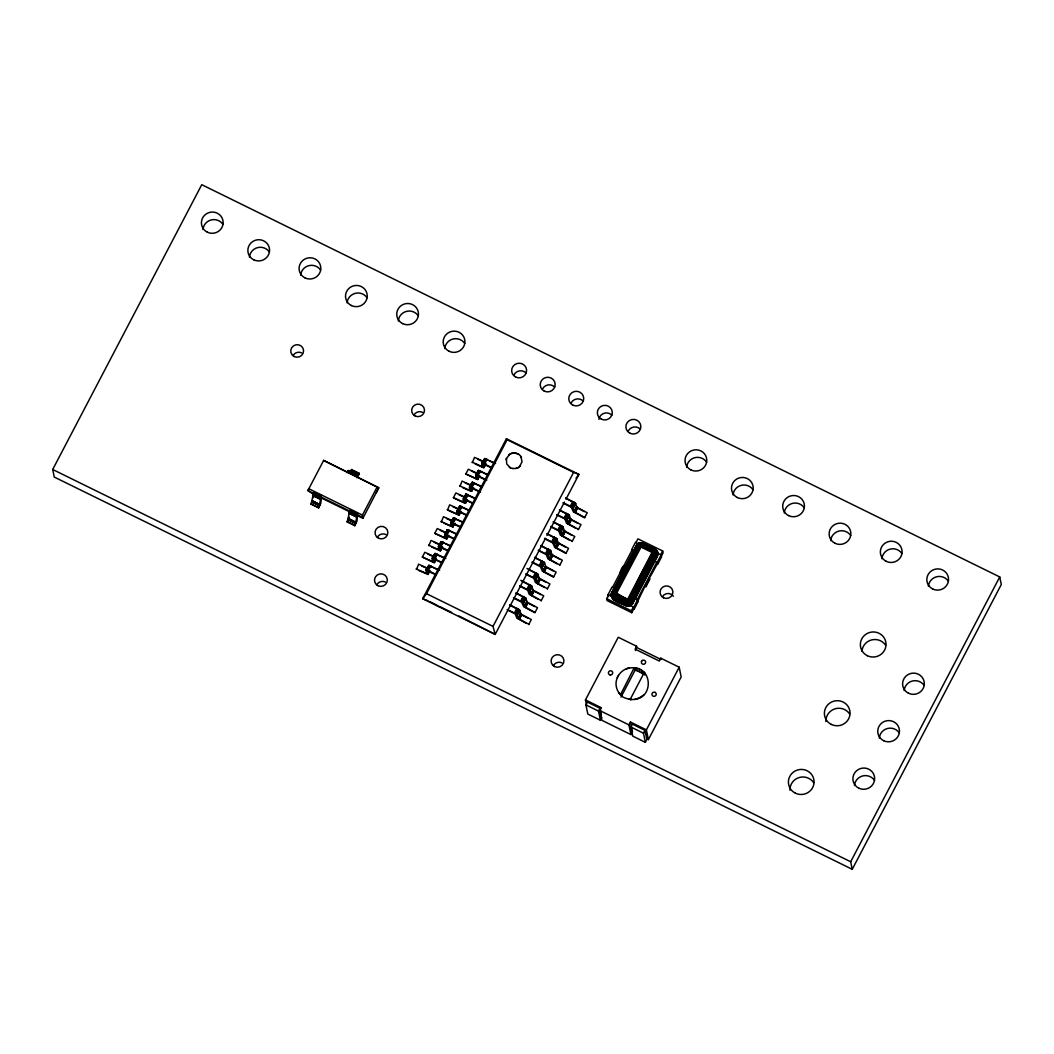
<?xml version="1.0" encoding="UTF-8"?>
<svg xmlns="http://www.w3.org/2000/svg" width="1054" height="1054" viewBox="0 0 1054 1054"><rect width="100%" height="100%" fill="white"/><g stroke="black" fill="none" stroke-linecap="round" stroke-linejoin="round"><path stroke-width="1.5" d="M643.691 544.022L642.466 543.021L640.819 546.881L638.645 544.207L637.789 545.05L612.861 592.664L612.848 594.983L614.245 596.854L627.17 603.059L629.515 602.677L631.201 601.03L655.957 553.337L655.588 551.044L653.915 549.411L642.084 543.653L638.013 544.47C639.08 540.9 641.399 544.193 640.819 546.881L654.31 553.627L657.301 556.657L632.927 603.231L631.28 605.128L629.62 605.233C623.678 606.076 603.942 597.934 616.445 593.455L642.927 543.535L654.745 548.739L657.327 551.861L656.115 550.939L652.083 552.428L626.616 601.281L625.615 605.628L628.935 606.116L630.411 604.904L627.71 598.988C624.324 599.462 614.759 589.805 611.992 592.928L611.452 594.522L612.203 593.297L616.445 593.455L614.35 600.082L625.615 605.628M630.2 558.172L636.247 545.55L640.819 546.881L641.003 542.665L642.07 543.521M506.118 459.821L506.421 458.477L506.71 463.958L510.439 467.844L509.253 467.133M315.212 492.705L321.549 495.828L313.71 492.534L311.049 504.181L318.664 507.923L320.824 503.245L321.365 496.895M313.367 497.686L313.697 493.285M318.664 507.923L321.325 496.276M357.728 513.601L349.888 510.32L347.214 521.967L354.829 525.709L356.99 521.032L357.49 514.813M354.829 525.709L357.504 514.062M657.301 556.657L657.169 554.773L652.083 552.428C653.085 546.644 658.276 551.084 656.102 554.839L630.911 602.506L626.445 603.586L613.942 597.434L612.361 595.299L612.637 592.019L637.235 544.207L638.645 544.207M611.32 593.85L611.979 592.677L616.445 593.455L612.295 597.578L614.35 600.082M612.427 598.488L611.346 593.679M611.979 597.789L611.702 592.756M656.879 551.163L655.311 549.147L652.083 552.428L657.432 553.218L657.393 555.023L632.703 602.348C627.393 609.581 617.433 601.004 612.295 597.578M656.339 550.531L655.311 549.859L652.083 552.428L657.406 551.782L657.169 555.998L632.795 602.572L629.765 605.918M657.63 555.88L657.406 551.782M636.366 546.367L637.038 544.786L640.819 546.881L641.926 542.836M613.626 599.66L616.445 593.455L611.439 594.311L611.649 597.012M319.915 504.629L312.313 500.808L319.902 504.721M356.094 522.415L348.492 518.594L356.081 522.494M611.663 593.705L611.544 592.875M620.253 574.246C619.554 571.795 623.375 563.771 624.166 566.775M645.272 585.55L657.195 564.114L656.813 562.217L637.248 599.594L637.63 601.491L645.272 585.629L645.878 586.854L649.791 579.371L649.567 578.303L645.667 585.826M632.927 603.231L627.71 598.988L627.235 606.129M349.375 517.29L348.597 519.279M632.479 603.942L627.71 598.988L626.405 605.945M631.807 699.487C654.033 700.567 653.559 665.957 631.544 667.788C622.334 667.92 615.272 676.655 616.076 685.153C616.577 689.487 618.487 693.4 622.11 696.088C622.967 698.618 635.97 700.251 629.198 699.224L631.833 699.606M312.208 501.203L319.823 504.945M620.714 571.439L620.2 572.546M506.434 458.595L509.728 454.182L508.634 455.025M357.029 515.459L362.853 518.318L378.768 487.804L323.644 460.427L378.768 487.804L376.304 492.626M362.853 518.318L362.431 515.103L377.253 486.777M611.518 593.046L612.018 592.019M312.419 501.506L311.049 504.181M528.673 624.6L531.308 619.554L521.111 614.153L519.358 609.844L509.793 604.772M516.012 592.901L525.564 597.987L527.329 602.282L537.514 607.684L534.879 612.73L523.706 606.748L521.638 602.216L513.562 598.053M541.097 600.872L543.732 595.813L533.35 590.28L530.966 585.51L520.795 580.332M547.303 589.002L549.938 583.956L539.556 578.409L537.184 573.639L527 568.462M534.641 557.303L544.207 562.375L545.959 566.683L556.156 572.085L553.508 577.131L542.336 571.136L540.412 566.736L532.191 562.441M559.727 565.26L562.362 560.214L552.164 554.812L550.412 550.517L540.847 545.432M547.066 533.561L556.617 538.647L558.383 542.942L568.567 548.343L565.932 553.403L554.76 547.408L552.704 542.876L544.615 538.713M572.151 541.532L574.786 536.486L564.588 531.084L562.836 526.776L553.271 521.704M578.356 529.661L580.991 524.615L570.807 519.214L569.041 514.919L559.476 509.833M565.695 497.962L575.26 503.048L577.012 507.343L587.21 512.745L584.575 517.804L573.389 511.809L571.334 507.277L563.244 503.114M348.373 519.741L347.214 521.967M52.7 469.491L201.762 184.687L999.745 576.946L1001.3 584.509L852.238 869.313L54.255 477.054L52.7 469.491L850.683 861.764L852.238 869.313M323.644 460.427L307.9 490.558L311.918 493.285M350.481 471.612L351.562 469.557L359.177 473.312L356.766 477.712M350.732 471.797L351.562 469.557M354.671 476C355.685 471.981 358.637 478.595 359.177 473.312M416.462 569.45L418.622 564.167L427.964 568.449M442.127 562.928L434.077 559.173L434.511 562.48L433.234 562.349L422.351 557.039L424.841 552.296L434.182 556.591M428.886 545.708L431.046 540.425L440.388 544.72M454.551 539.2L446.501 535.432L446.936 538.739L445.644 538.607L434.775 533.311L437.265 528.555L446.593 532.85M441.31 521.98L443.471 516.697L452.812 520.979M447.528 510.11L449.676 504.826L459.017 509.122M473.18 503.601L465.143 499.833L465.565 503.14L464.287 503.008L453.404 497.712L455.895 492.956L465.236 497.251M459.939 486.381L462.1 481.098L471.441 485.38M479.86 475.841L477.436 479.465L465.828 473.971L468.319 469.228L477.897 473.615M472.363 462.64L474.524 457.357L483.865 461.652M416.146 568.91L426.554 573.481L425.987 570.174L428.833 565.352L439.637 570.28M422.351 557.039L432.759 561.611L432.206 558.304L435.038 553.482L445.842 558.409M428.57 545.168L438.872 549.753L438.411 546.433L441.02 541.624L450.638 545.853M434.775 533.311L445.091 537.883L444.63 534.576L447.239 529.754L456.856 533.983M440.994 521.44L451.165 526.012L450.835 522.705L453.444 517.896L463.062 522.112M447.199 509.569L457.515 514.154L457.054 510.834L459.663 506.025L469.267 510.241M453.404 497.712L463.72 502.284L463.259 498.964L465.868 494.155L475.486 498.384M459.623 485.841L469.794 490.4L469.465 487.106L472.087 482.284L481.691 486.513M465.828 473.971L476.144 478.556L475.683 475.235L478.292 470.427L487.91 474.643M472.047 462.1L482.35 466.685L481.889 463.365L484.721 458.543L495.538 463.47M426.119 570.109L428.833 565.352M432.206 558.304L435.038 553.482M438.411 546.433L441.244 541.611M444.63 534.576L447.463 529.74M450.967 522.639L453.668 517.883M457.054 510.834L459.887 506.012M463.259 498.964L466.092 494.142M469.465 487.106L472.311 482.284M475.683 475.235L478.516 470.413M481.889 463.365L484.721 458.543M426.343 570.095L429.149 565.392M432.548 558.225L435.355 553.521M438.767 546.354L441.573 541.664M444.972 534.497L447.779 529.793M451.191 522.626L453.984 517.922M457.396 510.755L460.203 506.065M463.615 498.898L466.408 494.194M469.82 487.027L472.627 482.324M476.026 475.156L478.832 470.453M482.245 463.286L485.051 458.595M426.659 570.135L429.545 565.497M431.692 561.334L432.93 558.963M432.878 558.277L435.763 553.627M437.897 549.463L439.149 547.092M439.083 546.407L441.969 541.769M444.116 537.593L448.174 529.898M450.321 525.735L451.573 523.364M451.507 522.679L454.393 518.028M456.54 513.865L457.779 511.493M457.713 510.808L460.598 506.157M462.746 501.994L466.817 494.3M468.964 490.136L473.022 482.429M475.17 478.266L479.241 470.558M481.375 466.395L482.627 464.023M482.561 463.338L485.446 458.701M444.366 537.698L445.605 535.327M450.572 525.827L451.81 523.456M456.777 513.97L458.029 511.585M462.996 502.099L465.473 497.356M469.201 490.229L470.453 487.857M475.42 478.358L476.658 475.986M481.625 466.5L482.864 464.116M427.068 570.24L430.019 565.655M433.273 558.383L436.224 553.785M439.478 546.512L442.443 541.914M445.289 534.536L446.171 534.8L448.648 530.057M451.902 522.771L454.867 518.186M457.014 514.049L458.253 511.664M458.121 510.913L461.072 506.315M463.22 502.178L464.458 499.807M463.931 498.937L464.801 499.201L467.291 494.445M469.438 490.308L470.677 487.936M470.137 487.067L471.006 487.33L473.496 482.587M475.644 478.437L476.882 476.065M476.355 475.209L477.225 475.459L479.702 470.716M481.849 466.579L483.101 464.208M482.956 463.444L485.92 458.846M469.636 490.373L470.874 488.002M475.841 478.503L477.08 476.131M482.06 466.632L483.299 464.261M482.218 466.672L483.773 464.234L491.823 468.002M427.529 570.398L430.546 565.853M433.747 558.528L436.764 553.996M439.953 546.67L442.97 542.125M446.171 534.8L449.175 530.254M452.377 522.929L455.394 518.384M458.595 511.071L461.599 506.526M464.801 499.201L467.818 494.655M471.006 487.33L474.023 482.785M477.225 475.459L480.229 470.927M483.43 463.602L486.447 459.057M428.069 570.609L431.112 566.103M433.234 562.349L437.331 554.233M440.48 546.868L443.536 542.362M446.698 534.997L449.755 530.505M452.904 523.14L455.96 518.634M459.122 511.269L462.166 506.763M465.328 499.398L468.384 494.906M471.546 487.541L474.59 483.035M477.752 475.67L480.808 471.164M475.104 463.905L482.916 467.409L487.014 459.294M433.629 562.467L435.486 558.91M431.639 546.973L439.834 550.596L441.705 547.039M448.899 510.742L458.477 514.998L459.715 512.626M464.682 503.127L465.921 500.755M462.693 487.633L470.901 491.256L472.139 488.885M482.916 467.409L485.183 463.971M433.971 562.533L435.829 558.976M439.834 550.596L442.034 547.105M446.382 538.805L447.634 536.433M458.477 514.998L460.677 511.506M465.025 503.206L466.882 499.649M470.901 491.256L472.469 488.964M483.312 467.528L485.512 464.037M434.235 562.559L436.092 559.002M440.177 550.675L442.298 547.131M446.646 538.831L447.897 536.46M444.05 523.232L452.601 526.934L454.103 524.589M458.806 515.077L460.941 511.533M465.288 503.232L467.146 499.675M471.23 491.335L472.732 488.99M477.712 479.491L478.951 477.119M483.654 467.607L485.775 464.063M419.215 570.701L428.016 574.43L430.164 570.781M434.419 562.546L436.382 558.91M440.44 550.702L442.588 547.052M446.83 538.805L448.701 535.248M452.864 526.96L455.012 523.311M459.07 515.103L461.217 511.453M465.473 503.206L467.436 499.583M471.494 491.362L473.641 487.712M483.918 467.633L486.065 463.984M565.998 499.135L578.936 474.419L506.394 438.754L422.667 598.725L495.209 634.389L545.445 538.41M427.977 600.78L422.667 598.725L426.527 593.705L507.132 439.689L506.394 438.754M459.004 616.023L495.209 634.389L493.008 626.379L573.613 472.363L578.936 474.419L576.037 478.187M546.96 535.498L564.47 502.047M507.317 609.515L514.418 613.02L516.895 608.277M513.522 597.644L520.623 601.149L523.113 596.406M519.727 585.787L526.842 589.278L529.319 584.535M525.946 573.916L533.047 577.421L535.537 572.665M532.151 562.045L539.253 565.55L541.743 560.807M538.37 550.175L545.471 553.679L547.948 548.936M544.575 538.317L551.677 541.822L554.167 537.066M550.781 526.447L557.895 529.951L560.372 525.208M556.999 514.576L564.101 518.081L566.591 513.338M563.205 502.718L570.319 506.21L572.796 501.467M528.818 624.297L518.094 618.421L517.343 615.075L514.998 613.336L517.488 608.593M535.037 612.427L524.299 606.551L523.548 603.204L521.216 601.478L523.693 596.722M541.242 600.569L530.518 594.68L529.754 591.334L527.422 589.608L529.912 584.865M547.461 588.699L536.723 582.822L535.972 579.476L533.627 577.737L536.117 572.994M553.666 576.828L542.929 570.952L542.178 567.605L539.846 565.866L542.323 561.123M559.872 564.957L549.147 559.081L548.396 555.735L546.051 554.009L548.541 549.253M566.09 553.1L555.353 547.21L554.602 543.877L552.27 542.138L554.747 537.395M572.296 541.229L561.571 535.353L560.82 532.006L558.475 530.267L560.965 525.524M578.514 529.358L567.777 523.482L567.026 520.136L564.694 518.41L567.171 513.654M584.72 517.501L573.995 511.612L573.231 508.265L570.899 506.539L573.389 501.796M515.551 613.665L518.041 608.922M521.77 601.808L524.246 597.051M527.975 589.937L530.465 585.194M534.194 578.066L536.67 573.323M540.399 566.196L542.889 561.453M546.604 554.338L549.094 549.582M552.823 542.467L555.3 537.724M559.028 530.597L561.518 525.854M565.247 518.726L567.724 513.983M571.452 506.869L573.943 502.112M516.065 613.995L518.542 609.252M522.27 602.124L524.76 597.381M528.489 590.253L530.966 585.51M534.694 578.396L537.184 573.639M540.9 566.525L543.39 561.782M547.118 554.654L549.595 549.911M553.324 542.797L555.814 538.041M559.542 530.926L562.019 526.183M565.748 519.055L568.238 514.312M571.966 507.185L574.443 502.442M516.5 614.311L518.99 609.555M522.718 602.44L525.195 597.697M528.924 590.569L531.414 585.826M535.142 578.699L537.619 573.956M541.348 566.841L543.838 562.085M547.566 554.971L550.043 550.228M553.772 543.1L556.262 538.357M559.977 531.242L562.467 526.486M566.196 519.372L568.673 514.629M572.401 507.501L574.891 502.758M516.868 614.601L519.358 609.844M523.087 602.73L525.564 597.987M529.292 590.859L531.783 586.116M535.511 578.989L537.988 574.246M541.716 567.131L544.207 562.375M547.922 555.26L550.412 550.517M554.14 543.39L556.617 538.647M560.346 531.532L562.836 526.776M566.565 519.662L569.041 514.919M572.77 507.791L575.26 503.048M517.158 614.851L519.635 610.108M523.364 602.993L525.854 598.237M529.569 591.123L532.059 586.38M535.788 579.252L538.265 574.509M541.993 567.381L544.483 562.638M548.212 555.524L550.689 550.768M554.417 543.653L556.907 538.91M560.636 531.783L563.113 527.04M566.841 519.912L569.331 515.169M573.047 508.054L575.537 503.298M517.343 615.075L519.82 610.332M523.548 603.204L526.038 598.461M529.754 591.334L532.244 586.591M535.972 579.476L538.449 574.72M542.178 567.605L544.668 562.862M548.396 555.735L550.873 550.992M554.602 543.877L557.092 539.121M560.82 532.006L563.297 527.263M567.026 520.136L569.516 515.393M573.231 508.265L575.721 503.522M518.094 618.421L520.571 613.665M524.299 606.551L526.789 601.808M530.518 594.68L532.995 589.937M536.723 582.822L539.213 578.066M542.929 570.952L545.419 566.209M549.147 559.081L551.624 554.338M555.353 547.21L557.843 542.467M561.571 535.353L564.048 530.597L561.769 535.564M567.777 523.482L570.267 518.739L567.974 523.693M573.995 511.612L576.472 506.869M518.291 618.632L520.65 613.771M524.497 606.761L526.868 601.9M530.702 594.891L533.074 590.029M536.921 583.033L539.398 578.277M543.126 571.163L545.498 566.301M549.345 559.292L551.703 554.43M555.55 547.421L558.04 542.678M574.18 511.822L576.551 506.961M518.436 618.764L520.926 614.008M524.655 606.893L527.132 602.15M530.86 595.023L533.35 590.28M537.079 583.152L539.556 578.409M543.284 571.294L545.774 566.538M549.49 559.424L551.98 554.681M555.708 547.553L558.185 542.81M561.914 535.682L564.404 530.939M568.132 523.825L570.609 519.069M574.338 511.954L576.828 507.211M518.634 618.896L521.111 614.153M524.839 607.025L527.329 602.282M531.058 595.167L533.535 590.411M537.263 583.297L539.753 578.554M543.469 571.426L545.959 566.683M549.687 559.555L552.164 554.812M555.893 547.698L558.383 542.942M562.111 535.827L564.588 531.084M568.317 523.957L570.807 519.214M574.535 512.099L577.012 507.343M518.845 619.041L521.335 614.298M525.063 607.17L527.54 602.427M531.269 595.312L533.759 590.556M537.487 583.442L539.964 578.699M543.693 571.571L546.183 566.828M549.898 559.714L552.388 554.957M556.117 547.843L558.594 543.1M562.322 535.972L564.812 531.229M568.541 524.101L571.018 519.358M574.746 512.244L577.236 507.488M519.095 619.185L521.572 614.442M525.3 607.328L527.79 602.572M531.506 595.457L533.996 590.714M537.724 583.587L540.201 578.844M543.93 571.729L546.42 566.973M550.148 559.858L552.625 555.115M556.354 547.988L558.844 543.245M562.572 536.117L565.049 531.374M568.778 524.26L571.255 519.503M574.983 512.389L577.473 507.646M519.345 619.344L521.835 614.601M525.564 607.473L528.041 602.73M531.769 595.602L534.259 590.859M537.975 583.745L540.465 578.989M544.193 571.874L546.67 567.131M550.399 560.003L552.889 555.26M556.617 548.133L559.094 543.39M562.823 536.275L565.313 531.519M569.041 524.405L571.518 519.662M575.247 512.534L577.737 507.791M608.514 596.669L608.092 594.64L612.005 587.157L614.403 588.369L618.158 581.176M633.717 608.962L631.768 612.703L607.012 600.53L606.63 598.646L608.58 594.904M612.493 587.434L632.057 550.056M635.97 542.573L637.92 538.844L662.676 551.005L663.071 552.902L661.108 556.631L660.726 554.747L662.676 551.005M621.794 570.517L623.125 566.815M611.847 592.269L636.392 545.445M611.992 592.928L613.797 589.489M619.673 578.303L628.698 561.057M631.768 612.703L631.386 610.806L633.335 607.078M637.644 599.766L638.052 601.794L634.139 609.278L633.731 607.236L637.644 599.766L635.338 598.659M661.108 554.905L661.53 556.947L657.617 564.43L657.195 562.388L661.108 554.905L657.828 553.297L657.09 551.018M586.591 705.469L585.457 699.922L618.25 637.262L636.629 646.286L635.404 650.463M601.821 717.458L600.372 720.211L587.803 714.032L585.932 704.915L587.421 702.069L599.989 708.248L601.426 715.244M600.372 720.211L598.501 711.094L599.989 708.248M647.551 738.116L645.351 742.319L632.769 736.14L630.898 727.023L632.4 724.177L644.969 730.356L646.695 738.749L648.381 739.592L646.392 729.869L630.437 722.03L632.426 731.739L630.938 734.585L601.913 720.33L599.924 710.607L601.412 707.761L585.457 699.922M618.487 675.43L617.262 677.603M636.629 646.286L635.14 649.145L659.317 661.029L660.805 658.183L679.184 667.208L681.174 676.931L648.381 739.592M634.165 667.841L620.477 694.731L618.632 692.452M620.977 697.129L635.022 670.278L634.534 667.88M630.147 699.487L644.205 672.636L643.52 671.872L644.705 675.034M630.938 734.585L628.935 724.875L630.437 722.03M645.351 742.319L643.48 733.202L644.969 730.356M646.392 729.869L679.184 667.208M850.683 861.764L999.745 576.946M346.819 472.693L348.4 470.532M633.955 550.952L631.57 549.78L635.483 542.309L638.869 543.996L639.383 542.915M611.32 595.523L611.518 596.327L616.445 593.455L611.346 595.326M636.247 545.55L636.695 544.839M636.221 545.708L636.814 544.773M520.505 465.512L519.556 466.54L522.073 461.744L520.834 456.408L521.48 457.607M623.481 566.209L624.429 565.985L623.77 565.8M636.669 544.984L637.538 544.22L640.819 546.881L639.475 543.047M636.814 545.643C641.491 538.673 650.028 548.436 654.956 549.569M357.78 475.776L347.912 470.901M638.118 543.732L611.794 593.402L611.966 595.602L613.718 597.947L626.339 604.153L629.33 604.14L632.163 601.768L656.537 555.194L656.84 551.585L654.442 548.844M634.455 699.461L639.435 697.827L643.744 694.955M513.074 468.503C509.741 468.16 518.871 469.491 519.543 466.421M616.445 593.455L613.428 596.999L612.967 599.12M657.841 555.076L656.537 553.561L652.083 552.428L656.155 550.267L657.182 551.176M484.102 467.607L483.602 464.274M471.678 491.348L471.23 487.976L479.399 491.731M459.254 515.077L458.819 511.704L466.975 515.472M453.049 526.947L452.601 523.574L460.769 527.329M440.625 550.675L440.177 547.303L448.345 551.071M428.201 574.417L427.753 571.044L435.921 574.799M637.881 543.811L638.764 543.337L640.819 546.881M486.078 459.531L487.699 460.005M479.873 471.388L480.901 471.612M465.868 494.155L466.145 496.408M467.449 495.13L475.67 498.858M461.23 506.987L469.465 510.716M453.325 517.962L453.721 520.136M455.025 518.858L463.246 522.586M447.239 529.754L447.515 532.006M436.396 554.457L444.617 558.185M430.177 566.327L431.218 566.538M509.754 454.3C513.232 451.573 518.897 453.101 520.847 456.527M515.893 468.463L518.463 467.383M638.764 543.337L639.541 543.732M518.937 454.432L515.116 453.049L510.966 453.523M640.305 543.521L641.043 542.652L641.227 543.456M640.213 542.863L641.082 542.77M652.083 552.428L657.709 552.757L657.512 551.94L657.907 554.246M640.964 542.81L642.756 543.021M634.139 667.722L636.721 668.183L637.235 670.7L644.034 674.389M635.022 670.278L637.235 670.7M443.141 542.626L444.221 543.073M449.584 530.847L457.041 534.457M510.413 467.726L511.73 468.345M642.466 543.021L643.546 543.337M483.957 463.8L491.638 467.528M474.695 483.47L481.876 486.988M434.274 558.739L441.942 562.467M477.594 459.162L481.704 461.046M471.388 471.019L476.869 473.536M465.17 482.89L470.664 485.407M458.964 494.761L464.445 497.277M452.746 506.618L459.61 509.767M446.54 518.489L452.021 521.005M440.335 530.36L445.816 532.876M434.116 542.23L438.227 544.114M427.911 554.088L432.021 555.985M421.692 565.958L427.186 568.475M481.191 471.731L488.094 475.117M431.494 566.67L438.398 570.056M507.132 439.689L573.613 472.363M489.016 460.651L494.3 463.246M643.164 543.311L654.824 548.87M654.903 561.281L657.195 562.388M478.318 475.907L486.843 480.084M485.604 479.86L477.449 476.105L477.989 479.412M472.113 487.778L480.624 491.954M465.894 499.649L472.996 503.127M459.689 511.519L466.79 514.998M608.092 594.64L611.452 596.182M630.437 605.615L633.731 607.236M351.654 470.031L359.269 473.773M350.639 471.336L358.255 475.077M348.334 470.519L358.176 475.222M348.215 470.571L358.017 475.473M348.083 470.703L357.952 475.578M347.728 471.164L355.343 474.906M453.47 523.377L460.572 526.855M606.63 598.646L631.386 610.806M347.517 471.481L355.132 475.235M347.293 471.849L354.908 475.591M447.265 535.248L454.366 538.726M445.539 543.719L450.822 546.315M441.059 547.118L448.161 550.596M636.893 647.617L661.082 659.501L660.805 658.183M362.431 515.103L308.822 488.74L307.9 490.558L316.608 494.84M351.377 510.492L355.185 512.363M313.486 492.995L321.101 496.737M349.664 510.768L357.28 514.523M317.465 495.288L363.116 517.698M313.275 493.443L321.233 497.264M349.454 511.23L357.398 515.142M351.035 512.086L354.842 513.957M320.64 497.58L349.744 511.888M313.091 493.878L320.706 497.633M349.269 511.664L356.884 515.406M312.933 494.286L320.548 498.041M349.111 512.073L356.726 515.814M312.801 494.669L320.416 498.41M348.979 512.442L356.595 516.197M312.695 494.985L320.324 498.74M348.874 512.771L356.489 516.513M312.643 495.261L320.258 499.003M348.808 513.048L356.423 516.789M312.603 495.459L320.218 499.214M348.782 513.245L356.397 516.987M348.426 518.858L356.002 522.731M312.155 501.335L319.77 505.09M348.334 519.121L355.949 522.863M312.089 501.48L319.639 505.38M348.268 519.266L355.817 523.166M311.944 501.796L319.56 505.538M348.123 519.569L355.738 523.324M311.865 501.941L319.481 505.683M348.044 519.727L355.659 523.469M310.943 503.707L318.558 507.448M347.122 521.493L354.737 525.235M428.635 570.846L435.737 574.325M426.527 593.705L493.008 626.379M429.465 601.505L436.843 605.128M439.795 606.59L451.626 612.4M599.924 710.607L628.935 724.875M585.932 704.915L598.501 711.094M630.898 727.023L643.48 733.202M565.734 498.371L573.416 502.231M559.516 510.228L567.842 514.629M557.039 514.984L564.931 519.003L566.485 523.14L575.576 528.212M553.31 522.099L561.624 526.499M550.82 526.842L558.725 530.86L560.28 535.01L569.358 540.07M547.092 533.97L555.418 538.37M540.886 545.827L549.2 550.241M538.396 550.583L546.301 554.602L547.856 558.739L556.947 563.811M534.681 557.698L541.822 561.242M528.462 569.568L536.684 573.863M525.986 574.311L533.877 578.33L535.432 582.48L544.523 587.539M522.257 581.439L527.738 584.14M519.767 586.182L527.672 590.2L529.227 594.337L538.304 599.41M516.038 593.297L521.532 595.997M509.833 605.167L518.146 609.568M507.343 609.91L515.248 613.929L516.803 618.079L525.88 623.138M577.315 507.949L584.272 511.598M572.493 520.544L578.053 523.456M571.848 535.327L563.455 530.794M565.642 547.197L556.868 542.388M559.424 559.068L551.953 555.115M553.218 570.925L545.261 566.683M545.616 582.072L539.042 578.554M533.838 591.017L540.794 594.667M534.576 606.524L526.618 602.282M522.797 615.483L528.37 618.395M529.108 584.812L530.149 585.457M522.903 596.669L524.365 597.71M571.097 519.82L569.661 518.924M521.414 614.759L519.978 613.863M654.626 548.739L655.68 549.99M551.466 554.826L550.649 554.246M655.311 549.147L656.194 549.845M622.11 696.088L620.226 694.467M628.079 606.195L627.71 598.988L631.926 604.574M655.931 549.661L657.367 552.428L656.853 555.511L631.53 603.362L628.671 604.798L625.523 604.337L613.56 598.382L611.439 594.311M628.935 606.116L627.71 598.988L631.28 605.128M627.71 598.988L629.62 605.233M657.512 551.94L657.841 553.416M638.605 543.363L638.75 544.022M630.411 604.904L630.542 605.563M641.464 670.291L641.978 672.808M639.185 669.053L639.699 671.569M628.922 668.025L626.405 668.789M553.35 665.693A6.429 6.258 -11.6 0 1 561.993 662.9M292.999 355.685A6.429 6.258 -11.6 0 1 301.655 352.892M413.906 415.118A6.429 6.258 -11.6 0 1 422.562 412.325M439.478 606.564A6.429 6.258 -11.6 0 1 437.331 605.931M686.615 467.238A10.883 10.606 -11.6 0 1 706.602 462.126M733.057 494.879A10.883 10.606 -11.6 0 1 753.03 489.767M784.281 512.942A10.883 10.606 -11.6 0 1 804.268 507.83M830.71 540.61A10.883 10.606 -11.6 0 1 850.683 535.498M881.934 558.673A10.883 10.606 -11.6 0 1 901.921 553.561M928.39 586.314A10.883 10.606 -11.6 0 1 948.376 581.215M202.987 229.495A10.883 10.606 -11.6 0 1 222.974 224.383M249.429 257.136A10.883 10.606 -11.6 0 1 269.402 252.038M300.653 275.199A10.883 10.606 -11.6 0 1 320.64 270.101M347.082 302.867A10.883 10.606 -11.6 0 1 367.055 297.755M398.307 320.93A10.883 10.606 -11.6 0 1 418.293 315.818M444.762 348.584A10.883 10.606 -11.6 0 1 464.748 343.472M854.478 785.494A10.883 10.606 -11.6 0 1 874.464 780.382M879.326 738.024A10.883 10.606 -11.6 0 1 899.299 732.912M904.174 690.554A10.883 10.606 -11.6 0 1 924.147 685.443M789.973 790.25A12.859 12.529 -11.6 0 1 813.596 782.608M825.941 721.516A12.859 12.529 -11.6 0 1 849.564 713.874M861.948 651.174A12.859 12.529 -11.6 0 1 885.544 645.14M628.25 430.967A7.497 7.312 -11.6 0 1 640.424 429.228M598.922 419.373A7.497 7.312 -11.6 0 1 611.86 415.184M571.136 402.892A7.497 7.312 -11.6 0 1 583.297 401.152M542.573 388.847A7.497 7.312 -11.6 0 1 554.733 387.108M514.009 374.802A7.497 7.312 -11.6 0 1 526.183 373.063M377.292 537.369A6.429 6.258 -11.6 0 1 385.935 534.576M376.765 584.851A6.429 6.258 -11.6 0 1 385.408 582.058M662.32 596.92A6.429 6.258 -11.6 0 1 673.427 596.274M613.336 593.218L615.035 596.472L626.761 602.19L630.015 601.412L654.982 554.048L654.402 550.425L641.86 544.141L638.605 544.918L613.336 593.218M614.034 593.218L615.338 595.734L626.972 601.426L629.475 600.82L654.31 553.627L653.862 550.834L641.609 544.707L639.106 545.313L614.034 593.218M614.798 593.27L615.681 594.983L627.196 600.609L628.909 600.2L653.599 553.218L653.296 551.308L641.596 545.471L639.646 545.788L614.798 593.27M615.602 593.336L628.316 599.594L652.689 551.848L640.226 546.315L615.602 593.336M641.583 661.28L641.399 661.807A2.148 2.082 -11.6 0 0 645.074 663.612L645.391 663.164A2.148 2.082 -11.6 0 0 644.468 660.357A2.148 2.082 -11.6 0 0 641.583 661.28M610.121 674.929L609.594 674.744A2.148 2.082 -11.6 0 1 608.672 671.938A2.148 2.082 -11.6 0 1 611.557 671.003L612.005 671.319A2.148 2.082 -11.6 0 1 610.121 674.929M655.048 692.386L654.521 692.201A2.148 2.082 -11.6 0 0 652.624 695.811L653.085 696.127A2.148 2.082 -11.6 0 0 655.97 695.192A2.148 2.082 -11.6 0 0 655.048 692.386M645.272 673.756L644.205 672.636L645.272 673.756M554.575 666.55A6.429 6.258 -11.6 0 0 563.93 660.581A6.429 6.258 -11.6 0 0 554.035 655.707A6.429 6.258 -11.6 0 0 554.575 666.55M294.224 356.555A6.429 6.258 -11.6 0 0 303.578 350.574A6.429 6.258 -11.6 0 0 293.684 345.712A6.429 6.258 -11.6 0 0 294.224 356.555M415.131 415.987A6.429 6.258 -11.6 0 0 424.485 410.006A6.429 6.258 -11.6 0 0 414.591 405.144A6.429 6.258 -11.6 0 0 415.131 415.987M690.937 469.913A10.883 10.606 -11.6 0 0 706.773 459.794A10.883 10.606 -11.6 0 0 690.014 451.547A10.883 10.606 -11.6 0 0 690.937 469.913M737.378 497.554A10.883 10.606 -11.6 0 0 753.202 487.435A10.883 10.606 -11.6 0 0 736.456 479.201A10.883 10.606 -11.6 0 0 737.378 497.554M788.603 515.617A10.883 10.606 -11.6 0 0 804.439 505.498A10.883 10.606 -11.6 0 0 787.681 497.264A10.883 10.606 -11.6 0 0 788.603 515.617M835.031 543.284A10.883 10.606 -11.6 0 0 850.855 533.153A10.883 10.606 -11.6 0 0 834.109 524.918A10.883 10.606 -11.6 0 0 835.031 543.284M886.256 561.347A10.883 10.606 -11.6 0 0 902.092 551.216A10.883 10.606 -11.6 0 0 885.334 542.981A10.883 10.606 -11.6 0 0 886.256 561.347M932.711 588.988A10.883 10.606 -11.6 0 0 948.547 578.87A10.883 10.606 -11.6 0 0 931.789 570.636A10.883 10.606 -11.6 0 0 932.711 588.988M207.309 232.17A10.883 10.606 -11.6 0 0 223.145 222.051A10.883 10.606 -11.6 0 0 206.386 213.817A10.883 10.606 -11.6 0 0 207.309 232.17M253.75 259.811A10.883 10.606 -11.6 0 0 269.574 249.693A10.883 10.606 -11.6 0 0 252.828 241.458A10.883 10.606 -11.6 0 0 253.75 259.811M304.975 277.874A10.883 10.606 -11.6 0 0 320.811 267.756A10.883 10.606 -11.6 0 0 304.053 259.521A10.883 10.606 -11.6 0 0 304.975 277.874M351.404 305.541A10.883 10.606 -11.6 0 0 367.227 295.423A10.883 10.606 -11.6 0 0 350.481 287.189A10.883 10.606 -11.6 0 0 351.404 305.541M402.628 323.604A10.883 10.606 -11.6 0 0 418.464 313.486A10.883 10.606 -11.6 0 0 401.706 305.252A10.883 10.606 -11.6 0 0 402.628 323.604M449.083 351.259A10.883 10.606 -11.6 0 0 464.919 341.14A10.883 10.606 -11.6 0 0 448.161 332.893A10.883 10.606 -11.6 0 0 449.083 351.259M858.799 788.168A10.883 10.606 -11.6 0 0 874.636 778.036A10.883 10.606 -11.6 0 0 857.877 769.802A10.883 10.606 -11.6 0 0 858.799 788.168M883.647 740.698A10.883 10.606 -11.6 0 0 899.47 730.58A10.883 10.606 -11.6 0 0 882.725 722.333A10.883 10.606 -11.6 0 0 883.647 740.698M908.495 693.229A10.883 10.606 -11.6 0 0 924.318 683.111A10.883 10.606 -11.6 0 0 907.56 674.876A10.883 10.606 -11.6 0 0 908.495 693.229M795.375 793.175A12.859 12.529 -11.6 0 0 814.07 781.212A12.859 12.529 -11.6 0 0 794.281 771.488A12.859 12.529 -11.6 0 0 795.375 793.175M831.356 724.441A12.859 12.529 -11.6 0 0 850.051 712.478A12.859 12.529 -11.6 0 0 830.262 702.754A12.859 12.529 -11.6 0 0 831.356 724.441M867.323 655.707A12.859 12.529 -11.6 0 0 886.019 643.744A12.859 12.529 -11.6 0 0 866.23 634.021A12.859 12.529 -11.6 0 0 867.323 655.707M629.936 433.234A7.497 7.312 -11.6 0 0 640.845 426.251A7.497 7.312 -11.6 0 0 629.304 420.586A7.497 7.312 -11.6 0 0 629.936 433.234M601.386 419.189A7.497 7.312 -11.6 0 0 612.282 412.219A7.497 7.312 -11.6 0 0 600.74 406.541A7.497 7.312 -11.6 0 0 601.386 419.189M572.823 405.144A7.497 7.312 -11.6 0 0 583.732 398.175A7.497 7.312 -11.6 0 0 572.19 392.496A7.497 7.312 -11.6 0 0 572.823 405.144M544.259 391.113A7.497 7.312 -11.6 0 0 555.168 384.13A7.497 7.312 -11.6 0 0 543.627 378.465A7.497 7.312 -11.6 0 0 544.259 391.113M515.696 377.068A7.497 7.312 -11.6 0 0 526.605 370.099A7.497 7.312 -11.6 0 0 515.063 364.421A7.497 7.312 -11.6 0 0 515.696 377.068M378.518 538.225A6.429 6.258 -11.6 0 0 387.859 532.257A6.429 6.258 -11.6 0 0 377.978 527.395A6.429 6.258 -11.6 0 0 378.518 538.225M377.991 585.721A6.429 6.258 -11.6 0 0 387.332 579.74A6.429 6.258 -11.6 0 0 377.437 574.878A6.429 6.258 -11.6 0 0 377.991 585.721M663.546 597.776A6.429 6.258 -11.6 0 0 672.887 591.795A6.429 6.258 -11.6 0 0 662.992 586.933A6.429 6.258 -11.6 0 0 663.546 597.776"/></g></svg>
